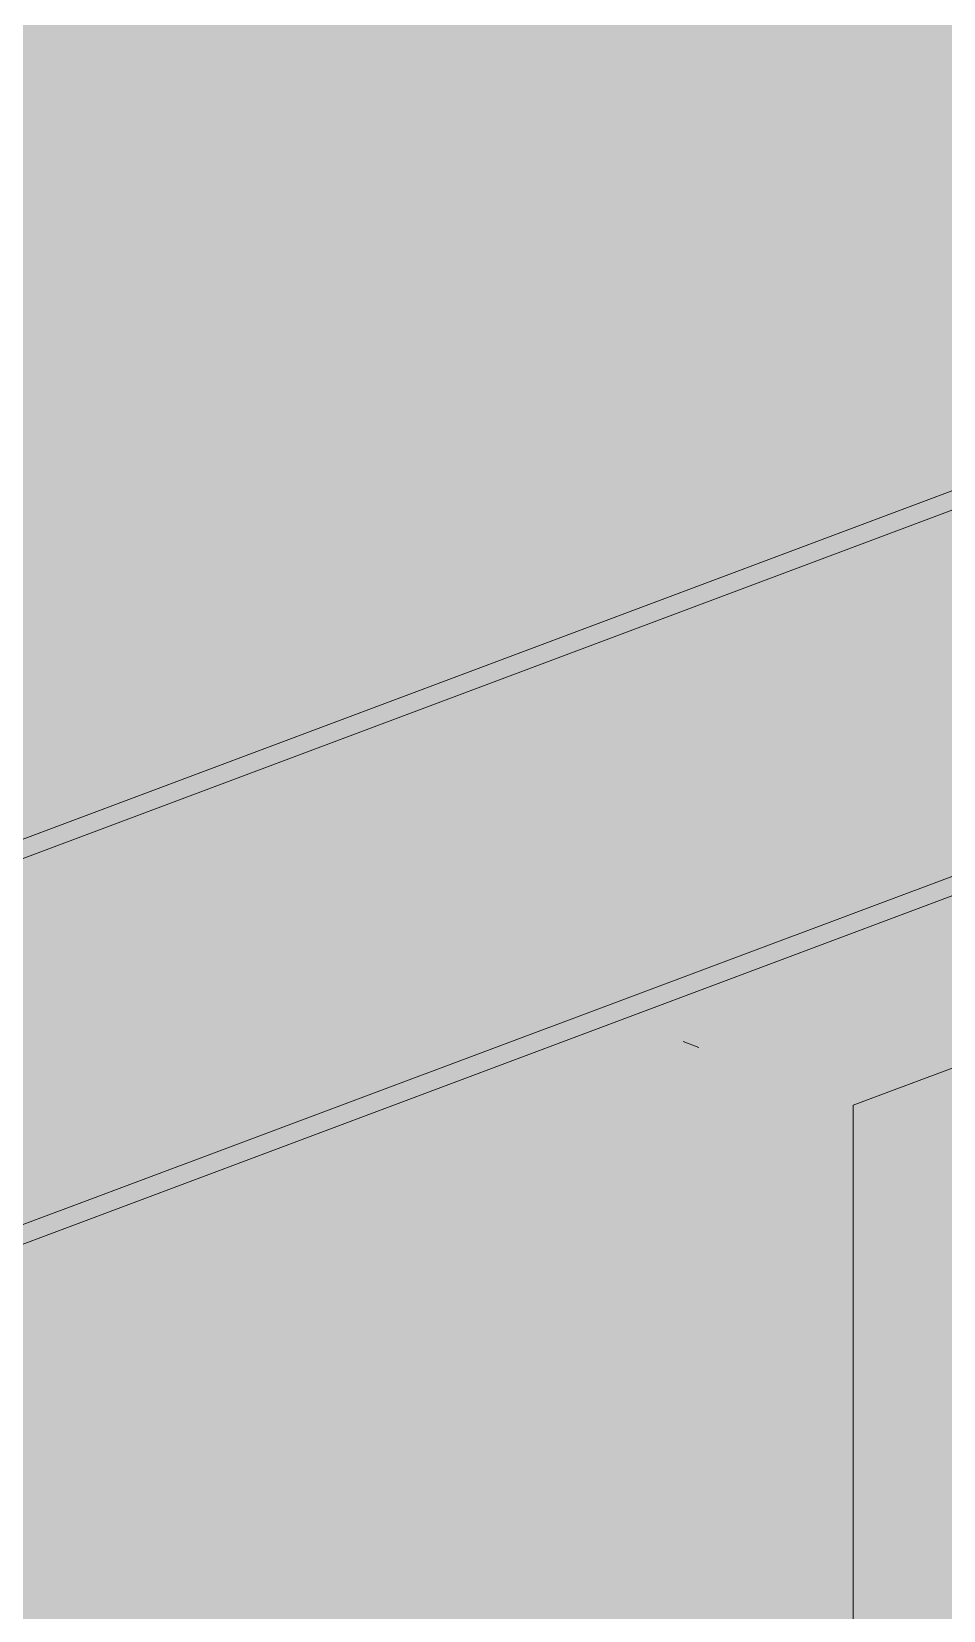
# Paper-space layout '03 3D Building and Roof' of a CAD drawing. Header units: millimetres. Extents: x 5 to 415, y 5 to 292.
# Drawn here: x 91.81 to 95.91, y 56.87 to 63.97 of the extents above; entities that cross this region are included whole.
import ezdxf

# ---------------------------------------------------------------- set-up
doc = ezdxf.new("R2010")
doc.units = ezdxf.units.MM
doc.layers.add('EXISTING', color=7, linetype='Continuous')
doc.layers.add('IMAGES', color=7, linetype='Continuous')

# ---------------------------------------------------------------- blocks, each defined once
blk = doc.blocks.new('SHEET_03')
at = {"layer": 'EXISTING', "color": 250, "lineweight": 9}
for p, q in [((86.1918, 58.2498), (99.277, 63.1516)), ((86.1918, 58.1624), (99.4016, 63.1109)), ((88.4973, 57.3799), (96.2861, 60.2977)), ((88.4973, 57.2925), (96.2238, 60.1869)), ((94.7414, 59.4293), (94.8109, 59.4033)), ((95.5052, 59.1432), (96.3385, 59.4554)), ((95.5052, 59.1432), (95.5052, 34.3782))]:
    blk.add_line(p, q, dxfattribs=at)
at = {"layer": 'IMAGES', "color": 7}
for points in [[(89.6687, 63.8286), (96.1805, 63.8286), (89.6687, 64), (96.1805, 64)], [(89.1546, 63.6571), (96.6946, 63.6571), (89.1546, 63.8286), (96.6946, 63.8286)], [(88.8119, 63.4857), (97.0373, 63.4857), (88.8119, 63.6571), (97.0373, 63.6571)], [(88.1265, 63.3143), (97.0373, 63.3143), (88.1265, 63.4857), (97.0373, 63.4857)], [(87.7837, 63.1429), (96.6946, 63.1429), (87.7837, 63.3143), (96.6946, 63.3143)], [(87.2696, 62.9714), (96.0092, 62.9714), (87.2696, 63.1429), (96.0092, 63.1429)], [(86.7556, 62.8), (95.8378, 62.8), (86.7556, 62.9714), (95.8378, 62.9714)], [(95.8378, 62.8), (96.0092, 62.8), (95.8378, 62.9714), (96.0092, 62.9714)], [(86.5842, 62.6286), (95.1523, 62.6286), (86.5842, 62.8), (95.1523, 62.8)], [(95.1523, 62.6286), (95.4951, 62.6286), (95.1523, 62.8), (95.4951, 62.8)], [(95.4951, 62.6286), (95.6664, 62.6286), (95.4951, 62.8), (95.6664, 62.8)], [(95.6664, 62.6286), (95.8378, 62.6286), (95.6664, 62.8), (95.8378, 62.8)], [(95.8378, 62.6286), (96.0092, 62.6286), (95.8378, 62.8), (96.0092, 62.8)], [(85.8987, 62.4571), (94.6383, 62.4571), (85.8987, 62.6286), (94.6383, 62.6286)], [(94.6383, 62.4571), (95.1523, 62.4571), (94.6383, 62.6286), (95.1523, 62.6286)], [(95.1523, 62.4571), (95.3237, 62.4571), (95.1523, 62.6286), (95.3237, 62.6286)], [(95.3237, 62.4571), (95.4951, 62.4571), (95.3237, 62.6286), (95.4951, 62.6286)], [(95.4951, 62.4571), (96.866, 62.4571), (95.4951, 62.6286), (96.866, 62.6286)], [(75.6169, 62.2857), (94.2955, 62.2857), (75.6169, 62.4571), (94.2955, 62.4571)], [(94.2955, 62.2857), (94.4669, 62.2857), (94.2955, 62.4571), (94.4669, 62.4571)], [(94.4669, 62.2857), (94.6383, 62.2857), (94.4669, 62.4571), (94.6383, 62.4571)], [(94.6383, 62.2857), (94.981, 62.2857), (94.6383, 62.4571), (94.981, 62.4571)], [(94.981, 62.2857), (95.1523, 62.2857), (94.981, 62.4571), (95.1523, 62.4571)], [(95.1523, 62.2857), (95.3237, 62.2857), (95.1523, 62.4571), (95.3237, 62.4571)], [(95.3237, 62.2857), (95.4951, 62.2857), (95.3237, 62.4571), (95.4951, 62.4571)], [(95.4951, 62.2857), (96.5233, 62.2857), (95.4951, 62.4571), (96.5233, 62.4571)], [(76.3024, 62.1143), (93.7814, 62.1143), (76.3024, 62.2857), (93.7814, 62.2857)], [(93.7814, 62.1143), (93.9528, 62.1143), (93.7814, 62.2857), (93.9528, 62.2857)], [(93.9528, 62.1143), (94.1242, 62.1143), (93.9528, 62.2857), (94.1242, 62.2857)], [(94.1242, 62.1143), (94.2955, 62.1143), (94.1242, 62.2857), (94.2955, 62.2857)], [(94.2955, 62.1143), (94.4669, 62.1143), (94.2955, 62.2857), (94.4669, 62.2857)], [(94.4669, 62.1143), (94.6383, 62.1143), (94.4669, 62.2857), (94.6383, 62.2857)], [(94.6383, 62.1143), (96.0092, 62.1143), (94.6383, 62.2857), (96.0092, 62.2857)], [(76.6451, 61.9429), (93.2674, 61.9429), (76.6451, 62.1143), (93.2674, 62.1143)], [(93.2674, 61.9429), (93.4387, 61.9429), (93.2674, 62.1143), (93.4387, 62.1143)], [(93.4387, 61.9429), (93.6101, 61.9429), (93.4387, 62.1143), (93.6101, 62.1143)], [(93.6101, 61.9429), (93.7814, 61.9429), (93.6101, 62.1143), (93.7814, 62.1143)], [(93.7814, 61.9429), (93.9528, 61.9429), (93.7814, 62.1143), (93.9528, 62.1143)], [(93.9528, 61.9429), (94.1242, 61.9429), (93.9528, 62.1143), (94.1242, 62.1143)], [(94.1242, 61.9429), (94.2955, 61.9429), (94.1242, 62.1143), (94.2955, 62.1143)], [(94.2955, 61.9429), (94.4669, 61.9429), (94.2955, 62.1143), (94.4669, 62.1143)], [(94.4669, 61.9429), (95.4951, 61.9429), (94.4669, 62.1143), (95.4951, 62.1143)], [(95.4951, 61.9429), (95.8378, 61.9429), (95.4951, 62.1143), (95.8378, 62.1143)], [(95.8378, 61.9429), (96.0092, 61.9429), (95.8378, 62.1143), (96.0092, 62.1143)], [(76.9879, 61.7714), (92.9246, 61.7714), (76.9879, 61.9429), (92.9246, 61.9429)], [(92.9246, 61.7714), (93.2674, 61.7714), (92.9246, 61.9429), (93.2674, 61.9429)], [(93.2674, 61.6), (93.4387, 61.6), (93.2674, 61.9429), (93.4387, 61.9429)], [(93.4387, 61.7714), (93.6101, 61.7714), (93.4387, 61.9429), (93.6101, 61.9429)], [(93.6101, 61.7714), (93.7814, 61.7714), (93.6101, 61.9429), (93.7814, 61.9429)], [(93.7814, 61.7714), (93.9528, 61.7714), (93.7814, 61.9429), (93.9528, 61.9429)], [(93.9528, 61.7714), (95.1523, 61.7714), (93.9528, 61.9429), (95.1523, 61.9429)], [(95.1523, 61.7714), (95.3237, 61.7714), (95.1523, 61.9429), (95.3237, 61.9429)], [(95.3237, 61.7714), (95.4951, 61.7714), (95.3237, 61.9429), (95.4951, 61.9429)], [(95.4951, 61.7714), (95.6664, 61.7714), (95.4951, 61.9429), (95.6664, 61.9429)], [(95.6664, 61.7714), (95.8378, 61.7714), (95.6664, 61.9429), (95.8378, 61.9429)], [(95.8378, 61.6), (96.0092, 61.6), (95.8378, 61.9429), (96.0092, 61.9429)], [(77.5019, 61.6), (92.4105, 61.6), (77.5019, 61.7714), (92.4105, 61.7714)], [(92.4105, 61.6), (92.9246, 61.6), (92.4105, 61.7714), (92.9246, 61.7714)], [(92.9246, 61.6), (93.096, 61.6), (92.9246, 61.7714), (93.096, 61.7714)], [(93.096, 61.6), (93.2674, 61.6), (93.096, 61.7714), (93.2674, 61.7714)], [(93.4387, 61.6), (93.7814, 61.6), (93.4387, 61.7714), (93.7814, 61.7714)], [(93.7814, 61.6), (93.9528, 61.6), (93.7814, 61.7714), (93.9528, 61.7714)], [(93.9528, 61.6), (94.6383, 61.6), (93.9528, 61.7714), (94.6383, 61.7714)], [(94.6383, 61.6), (94.8096, 61.6), (94.6383, 61.7714), (94.8096, 61.7714)], [(94.8096, 61.6), (95.1523, 61.6), (94.8096, 61.7714), (95.1523, 61.7714)], [(95.1523, 61.6), (95.3237, 61.6), (95.1523, 61.7714), (95.3237, 61.7714)], [(95.3237, 61.6), (95.4951, 61.6), (95.3237, 61.7714), (95.4951, 61.7714)], [(95.4951, 61.6), (95.6664, 61.6), (95.4951, 61.7714), (95.6664, 61.7714)], [(95.6664, 61.6), (95.8378, 61.6), (95.6664, 61.7714), (95.8378, 61.7714)], [(78.1874, 61.4286), (92.0678, 61.4286), (78.1874, 61.6), (92.0678, 61.6)], [(92.0678, 61.4286), (92.4105, 61.4286), (92.0678, 61.6), (92.4105, 61.6)], [(92.4105, 61.4286), (92.5819, 61.4286), (92.4105, 61.6), (92.5819, 61.6)], [(92.5819, 61.4286), (92.7533, 61.4286), (92.5819, 61.6), (92.7533, 61.6)], [(92.7533, 61.4286), (93.2674, 61.4286), (92.7533, 61.6), (93.2674, 61.6)], [(93.2674, 61.4286), (93.4387, 61.4286), (93.2674, 61.6), (93.4387, 61.6)], [(93.4387, 61.4286), (94.2955, 61.4286), (93.4387, 61.6), (94.2955, 61.6)], [(94.2955, 61.4286), (94.4669, 61.4286), (94.2955, 61.6), (94.4669, 61.6)], [(94.4669, 61.4286), (94.6383, 61.4286), (94.4669, 61.6), (94.6383, 61.6)], [(94.6383, 61.4286), (94.8096, 61.4286), (94.6383, 61.6), (94.8096, 61.6)], [(94.8096, 61.4286), (94.981, 61.4286), (94.8096, 61.6), (94.981, 61.6)], [(94.981, 61.4286), (95.4951, 61.4286), (94.981, 61.6), (95.4951, 61.6)], [(95.4951, 61.4286), (95.6664, 61.4286), (95.4951, 61.6), (95.6664, 61.6)], [(95.6664, 61.4286), (95.8378, 61.4286), (95.6664, 61.6), (95.8378, 61.6)], [(95.8378, 61.4286), (96.1805, 61.4286), (95.8378, 61.6), (96.1805, 61.6)], [(91.7251, 61.0857), (91.8964, 61.0857), (91.7251, 61.4286), (91.8964, 61.4286)], [(91.8964, 61.2571), (92.0678, 61.2571), (91.8964, 61.4286), (92.0678, 61.4286)], [(92.0678, 61.2571), (92.4105, 61.2571), (92.0678, 61.4286), (92.4105, 61.4286)], [(92.4105, 61.2571), (93.7814, 61.2571), (92.4105, 61.4286), (93.7814, 61.4286)], [(93.7814, 61.2571), (93.9528, 61.2571), (93.7814, 61.4286), (93.9528, 61.4286)], [(93.9528, 61.2571), (94.1242, 61.2571), (93.9528, 61.4286), (94.1242, 61.4286)], [(94.1242, 61.2571), (94.2955, 61.2571), (94.1242, 61.4286), (94.2955, 61.4286)], [(94.2955, 61.2571), (94.4669, 61.2571), (94.2955, 61.4286), (94.4669, 61.4286)], [(94.4669, 61.0857), (94.6383, 61.0857), (94.4669, 61.4286), (94.6383, 61.4286)], [(94.6383, 61.2571), (94.981, 61.2571), (94.6383, 61.4286), (94.981, 61.4286)], [(94.981, 61.2571), (95.1523, 61.2571), (94.981, 61.4286), (95.1523, 61.4286)], [(95.1523, 61.2571), (95.3237, 61.2571), (95.1523, 61.4286), (95.3237, 61.4286)], [(95.3237, 61.2571), (95.8378, 61.2571), (95.3237, 61.4286), (95.8378, 61.4286)], [(95.8378, 61.2571), (97.5514, 61.2571), (95.8378, 61.4286), (97.5514, 61.4286)], [(91.8964, 61.0857), (92.0678, 61.0857), (91.8964, 61.2571), (92.0678, 61.2571)], [(92.0678, 61.0857), (92.2392, 61.0857), (92.0678, 61.2571), (92.2392, 61.2571)], [(92.2392, 61.0857), (93.2674, 61.0857), (92.2392, 61.2571), (93.2674, 61.2571)], [(93.2674, 61.0857), (93.6101, 61.0857), (93.2674, 61.2571), (93.6101, 61.2571)], [(93.6101, 61.0857), (93.7814, 61.0857), (93.6101, 61.2571), (93.7814, 61.2571)], [(93.7814, 61.0857), (93.9528, 61.0857), (93.7814, 61.2571), (93.9528, 61.2571)], [(93.9528, 60.9143), (94.1242, 60.9143), (93.9528, 61.2571), (94.1242, 61.2571)], [(94.1242, 61.0857), (94.2955, 61.0857), (94.1242, 61.2571), (94.2955, 61.2571)], [(94.2955, 61.0857), (94.4669, 61.0857), (94.2955, 61.2571), (94.4669, 61.2571)], [(94.6383, 61.0857), (94.8096, 61.0857), (94.6383, 61.2571), (94.8096, 61.2571)], [(94.8096, 61.0857), (95.3237, 61.0857), (94.8096, 61.2571), (95.3237, 61.2571)], [(95.3237, 61.0857), (97.0373, 61.0857), (95.3237, 61.2571), (97.0373, 61.2571)], [(91.7251, 60.9143), (92.0678, 60.9143), (91.7251, 61.0857), (92.0678, 61.0857)], [(92.0678, 60.9143), (92.9246, 60.9143), (92.0678, 61.0857), (92.9246, 61.0857)], [(92.9246, 60.9143), (93.096, 60.9143), (92.9246, 61.0857), (93.096, 61.0857)], [(93.096, 60.9143), (93.2674, 60.9143), (93.096, 61.0857), (93.2674, 61.0857)], [(93.2674, 60.9143), (93.4387, 60.9143), (93.2674, 61.0857), (93.4387, 61.0857)], [(93.4387, 60.9143), (93.6101, 60.9143), (93.4387, 61.0857), (93.6101, 61.0857)], [(93.6101, 60.9143), (93.9528, 60.9143), (93.6101, 61.0857), (93.9528, 61.0857)], [(94.1242, 60.9143), (94.4669, 60.9143), (94.1242, 61.0857), (94.4669, 61.0857)], [(94.4669, 60.9143), (94.8096, 60.9143), (94.4669, 61.0857), (94.8096, 61.0857)], [(94.8096, 60.9143), (96.6946, 60.9143), (94.8096, 61.0857), (96.6946, 61.0857)], [(91.211, 60.7429), (92.4105, 60.7429), (91.211, 60.9143), (92.4105, 60.9143)], [(92.4105, 60.7429), (92.7533, 60.7429), (92.4105, 60.9143), (92.7533, 60.9143)], [(92.7533, 60.7429), (92.9246, 60.7429), (92.7533, 60.9143), (92.9246, 60.9143)], [(92.9246, 60.7429), (93.096, 60.7429), (92.9246, 60.9143), (93.096, 60.9143)], [(93.096, 60.7429), (93.2674, 60.7429), (93.096, 60.9143), (93.2674, 60.9143)], [(93.2674, 60.7429), (93.6101, 60.7429), (93.2674, 60.9143), (93.6101, 60.9143)], [(93.6101, 60.7429), (93.7814, 60.7429), (93.6101, 60.9143), (93.7814, 60.9143)], [(93.7814, 60.7429), (93.9528, 60.7429), (93.7814, 60.9143), (93.9528, 60.9143)], [(93.9528, 60.7429), (94.4669, 60.7429), (93.9528, 60.9143), (94.4669, 60.9143)], [(94.4669, 60.7429), (96.0092, 60.7429), (94.4669, 60.9143), (96.0092, 60.9143)], [(90.8683, 60.5714), (91.8964, 60.5714), (90.8683, 60.7429), (91.8964, 60.7429)], [(91.8964, 60.5714), (92.2392, 60.5714), (91.8964, 60.7429), (92.2392, 60.7429)], [(92.2392, 60.5714), (92.4105, 60.5714), (92.2392, 60.7429), (92.4105, 60.7429)], [(92.4105, 60.5714), (92.5819, 60.5714), (92.4105, 60.7429), (92.5819, 60.7429)], [(92.5819, 60.4), (92.7533, 60.4), (92.5819, 60.7429), (92.7533, 60.7429)], [(92.7533, 60.5714), (93.2674, 60.5714), (92.7533, 60.7429), (93.2674, 60.7429)], [(93.2674, 60.5714), (93.4387, 60.5714), (93.2674, 60.7429), (93.4387, 60.7429)], [(93.4387, 60.5714), (93.6101, 60.5714), (93.4387, 60.7429), (93.6101, 60.7429)], [(93.6101, 60.5714), (93.9528, 60.5714), (93.6101, 60.7429), (93.9528, 60.7429)], [(93.9528, 60.5714), (96.0092, 60.5714), (93.9528, 60.7429), (96.0092, 60.7429)], [(91.7251, 60.4), (91.8964, 60.4), (91.7251, 60.5714), (91.8964, 60.5714)], [(91.8964, 60.4), (92.0678, 60.4), (91.8964, 60.5714), (92.0678, 60.5714)], [(92.0678, 60.4), (92.2392, 60.4), (92.0678, 60.5714), (92.2392, 60.5714)], [(92.2392, 60.2286), (92.4105, 60.2286), (92.2392, 60.5714), (92.4105, 60.5714)], [(92.4105, 60.4), (92.5819, 60.4), (92.4105, 60.5714), (92.5819, 60.5714)], [(92.7533, 60.4), (92.9246, 60.4), (92.7533, 60.5714), (92.9246, 60.5714)], [(92.9246, 60.4), (93.096, 60.4), (92.9246, 60.5714), (93.096, 60.5714)], [(93.096, 60.4), (93.4387, 60.4), (93.096, 60.5714), (93.4387, 60.5714)], [(93.4387, 60.4), (95.1523, 60.4), (93.4387, 60.5714), (95.1523, 60.5714)], [(95.1523, 60.4), (95.3237, 60.4), (95.1523, 60.5714), (95.3237, 60.5714)], [(95.3237, 60.4), (95.4951, 60.4), (95.3237, 60.5714), (95.4951, 60.5714)], [(95.4951, 60.4), (95.6664, 60.4), (95.4951, 60.5714), (95.6664, 60.5714)], [(95.6664, 60.4), (95.8378, 60.4), (95.6664, 60.5714), (95.8378, 60.5714)], [(95.8378, 60.4), (96.0092, 60.4), (95.8378, 60.5714), (96.0092, 60.5714)], [(91.7251, 60.0571), (91.8964, 60.0571), (91.7251, 60.4), (91.8964, 60.4)], [(91.8964, 60.2286), (92.0678, 60.2286), (91.8964, 60.4), (92.0678, 60.4)], [(92.0678, 60.2286), (92.2392, 60.2286), (92.0678, 60.4), (92.2392, 60.4)], [(92.4105, 60.2286), (92.5819, 60.2286), (92.4105, 60.4), (92.5819, 60.4)], [(92.5819, 60.2286), (92.7533, 60.2286), (92.5819, 60.4), (92.7533, 60.4)], [(92.7533, 60.2286), (93.096, 60.2286), (92.7533, 60.4), (93.096, 60.4)], [(93.096, 60.2286), (94.4669, 60.2286), (93.096, 60.4), (94.4669, 60.4)], [(94.4669, 60.2286), (94.6383, 60.2286), (94.4669, 60.4), (94.6383, 60.4)], [(94.6383, 60.2286), (94.981, 60.2286), (94.6383, 60.4), (94.981, 60.4)], [(94.981, 60.2286), (95.1523, 60.2286), (94.981, 60.4), (95.1523, 60.4)], [(95.1523, 60.2286), (95.3237, 60.2286), (95.1523, 60.4), (95.3237, 60.4)], [(95.3237, 60.2286), (95.6664, 60.2286), (95.3237, 60.4), (95.6664, 60.4)], [(95.6664, 60.2286), (95.8378, 60.2286), (95.6664, 60.4), (95.8378, 60.4)], [(95.8378, 60.2286), (96.0092, 60.2286), (95.8378, 60.4), (96.0092, 60.4)], [(91.8964, 60.0571), (92.2392, 60.0571), (91.8964, 60.2286), (92.2392, 60.2286)], [(92.2392, 60.0571), (92.4105, 60.0571), (92.2392, 60.2286), (92.4105, 60.2286)], [(92.4105, 60.0571), (94.4669, 60.0571), (92.4105, 60.2286), (94.4669, 60.2286)], [(94.4669, 59.8857), (94.6383, 59.8857), (94.4669, 60.2286), (94.6383, 60.2286)], [(94.6383, 60.0571), (94.8096, 60.0571), (94.6383, 60.2286), (94.8096, 60.2286)], [(94.8096, 60.0571), (95.1523, 60.0571), (94.8096, 60.2286), (95.1523, 60.2286)], [(95.1523, 60.0571), (95.3237, 60.0571), (95.1523, 60.2286), (95.3237, 60.2286)], [(95.3237, 60.0571), (95.4951, 60.0571), (95.3237, 60.2286), (95.4951, 60.2286)], [(95.4951, 60.0571), (95.6664, 60.0571), (95.4951, 60.2286), (95.6664, 60.2286)], [(95.6664, 60.0571), (95.8378, 60.0571), (95.6664, 60.2286), (95.8378, 60.2286)], [(95.8378, 60.0571), (96.0092, 60.0571), (95.8378, 60.2286), (96.0092, 60.2286)], [(91.7251, 59.8857), (92.0678, 59.8857), (91.7251, 60.0571), (92.0678, 60.0571)], [(92.0678, 59.8857), (93.9528, 59.8857), (92.0678, 60.0571), (93.9528, 60.0571)], [(93.9528, 59.8857), (94.1242, 59.8857), (93.9528, 60.0571), (94.1242, 60.0571)], [(94.1242, 59.8857), (94.2955, 59.8857), (94.1242, 60.0571), (94.2955, 60.0571)], [(94.2955, 59.8857), (94.4669, 59.8857), (94.2955, 60.0571), (94.4669, 60.0571)], [(94.6383, 59.8857), (94.8096, 59.8857), (94.6383, 60.0571), (94.8096, 60.0571)], [(94.8096, 59.8857), (94.981, 59.8857), (94.8096, 60.0571), (94.981, 60.0571)], [(94.981, 59.8857), (95.1523, 59.8857), (94.981, 60.0571), (95.1523, 60.0571)], [(95.1523, 59.8857), (95.3237, 59.8857), (95.1523, 60.0571), (95.3237, 60.0571)], [(95.3237, 59.7143), (95.6664, 59.7143), (95.3237, 60.0571), (95.6664, 60.0571)], [(95.6664, 59.8857), (95.8378, 59.8857), (95.6664, 60.0571), (95.8378, 60.0571)], [(95.8378, 59.8857), (96.1805, 59.8857), (95.8378, 60.0571), (96.1805, 60.0571)], [(91.7251, 59.7143), (93.2674, 59.7143), (91.7251, 59.8857), (93.2674, 59.8857)], [(93.2674, 59.7143), (93.4387, 59.7143), (93.2674, 59.8857), (93.4387, 59.8857)], [(93.4387, 59.7143), (93.6101, 59.7143), (93.4387, 59.8857), (93.6101, 59.8857)], [(93.6101, 59.7143), (93.9528, 59.7143), (93.6101, 59.8857), (93.9528, 59.8857)], [(93.9528, 59.7143), (94.4669, 59.7143), (93.9528, 59.8857), (94.4669, 59.8857)], [(94.4669, 59.7143), (94.6383, 59.7143), (94.4669, 59.8857), (94.6383, 59.8857)], [(94.6383, 59.7143), (94.8096, 59.7143), (94.6383, 59.8857), (94.8096, 59.8857)], [(94.8096, 59.7143), (94.981, 59.7143), (94.8096, 59.8857), (94.981, 59.8857)], [(94.981, 59.7143), (95.3237, 59.7143), (94.981, 59.8857), (95.3237, 59.8857)], [(95.6664, 59.7143), (95.8378, 59.7143), (95.6664, 59.8857), (95.8378, 59.8857)], [(95.8378, 59.7143), (96.0092, 59.7143), (95.8378, 59.8857), (96.0092, 59.8857)], [(91.0396, 59.5429), (92.7533, 59.5429), (91.0396, 59.7143), (92.7533, 59.7143)], [(92.7533, 59.5429), (93.096, 59.5429), (92.7533, 59.7143), (93.096, 59.7143)], [(93.096, 59.3714), (93.2674, 59.3714), (93.096, 59.7143), (93.2674, 59.7143)], [(93.2674, 59.5429), (93.4387, 59.5429), (93.2674, 59.7143), (93.4387, 59.7143)], [(93.4387, 59.5429), (93.9528, 59.5429), (93.4387, 59.7143), (93.9528, 59.7143)], [(93.9528, 59.5429), (94.1242, 59.5429), (93.9528, 59.7143), (94.1242, 59.7143)], [(94.1242, 59.5429), (94.2955, 59.5429), (94.1242, 59.7143), (94.2955, 59.7143)], [(94.2955, 59.5429), (94.4669, 59.5429), (94.2955, 59.7143), (94.4669, 59.7143)], [(94.4669, 59.3714), (94.6383, 59.3714), (94.4669, 59.7143), (94.6383, 59.7143)], [(94.6383, 59.5429), (94.981, 59.5429), (94.6383, 59.7143), (94.981, 59.7143)], [(94.981, 59.5429), (95.1523, 59.5429), (94.981, 59.7143), (95.1523, 59.7143)], [(95.1523, 59.5429), (95.3237, 59.5429), (95.1523, 59.7143), (95.3237, 59.7143)], [(95.3237, 59.3714), (95.4951, 59.3714), (95.3237, 59.7143), (95.4951, 59.7143)], [(95.4951, 59.5429), (95.6664, 59.5429), (95.4951, 59.7143), (95.6664, 59.7143)], [(95.6664, 59.5429), (95.8378, 59.5429), (95.6664, 59.7143), (95.8378, 59.7143)], [(95.8378, 59.5429), (96.0092, 59.5429), (95.8378, 59.7143), (96.0092, 59.7143)], [(90.6969, 59.3714), (92.2392, 59.3714), (90.6969, 59.5429), (92.2392, 59.5429)], [(92.2392, 59.3714), (92.7533, 59.3714), (92.2392, 59.5429), (92.7533, 59.5429)], [(92.7533, 59.3714), (93.096, 59.3714), (92.7533, 59.5429), (93.096, 59.5429)], [(93.2674, 59.3714), (93.6101, 59.3714), (93.2674, 59.5429), (93.6101, 59.5429)], [(93.6101, 59.3714), (93.7814, 59.3714), (93.6101, 59.5429), (93.7814, 59.5429)], [(93.7814, 59.3714), (93.9528, 59.3714), (93.7814, 59.5429), (93.9528, 59.5429)], [(93.9528, 59.3714), (94.1242, 59.3714), (93.9528, 59.5429), (94.1242, 59.5429)], [(94.1242, 59.3714), (94.2955, 59.3714), (94.1242, 59.5429), (94.2955, 59.5429)], [(94.2955, 59.3714), (94.4669, 59.3714), (94.2955, 59.5429), (94.4669, 59.5429)], [(94.6383, 59.3714), (94.8096, 59.3714), (94.6383, 59.5429), (94.8096, 59.5429)], [(94.8096, 59.3714), (94.981, 59.3714), (94.8096, 59.5429), (94.981, 59.5429)], [(94.981, 59.3714), (95.1523, 59.3714), (94.981, 59.5429), (95.1523, 59.5429)], [(95.1523, 59.3714), (95.3237, 59.3714), (95.1523, 59.5429), (95.3237, 59.5429)], [(95.4951, 59.2), (95.6664, 59.2), (95.4951, 59.5429), (95.6664, 59.5429)], [(95.6664, 59.3714), (95.8378, 59.3714), (95.6664, 59.5429), (95.8378, 59.5429)], [(95.8378, 59.3714), (96.0092, 59.3714), (95.8378, 59.5429), (96.0092, 59.5429)], [(90.1828, 59.2), (91.8964, 59.2), (90.1828, 59.3714), (91.8964, 59.3714)], [(91.8964, 59.2), (92.0678, 59.2), (91.8964, 59.3714), (92.0678, 59.3714)], [(92.0678, 59.2), (92.2392, 59.2), (92.0678, 59.3714), (92.2392, 59.3714)], [(92.2392, 59.2), (92.4105, 59.2), (92.2392, 59.3714), (92.4105, 59.3714)], [(92.4105, 59.2), (92.5819, 59.2), (92.4105, 59.3714), (92.5819, 59.3714)], [(92.5819, 59.2), (92.7533, 59.2), (92.5819, 59.3714), (92.7533, 59.3714)], [(92.7533, 59.2), (92.9246, 59.2), (92.7533, 59.3714), (92.9246, 59.3714)], [(92.9246, 59.2), (93.096, 59.2), (92.9246, 59.3714), (93.096, 59.3714)], [(93.096, 59.2), (93.2674, 59.2), (93.096, 59.3714), (93.2674, 59.3714)], [(93.2674, 59.2), (93.4387, 59.2), (93.2674, 59.3714), (93.4387, 59.3714)], [(93.4387, 59.2), (93.6101, 59.2), (93.4387, 59.3714), (93.6101, 59.3714)], [(93.6101, 59.2), (94.1242, 59.2), (93.6101, 59.3714), (94.1242, 59.3714)], [(94.1242, 59.2), (94.2955, 59.2), (94.1242, 59.3714), (94.2955, 59.3714)], [(94.2955, 59.2), (94.4669, 59.2), (94.2955, 59.3714), (94.4669, 59.3714)], [(94.4669, 59.2), (94.8096, 59.2), (94.4669, 59.3714), (94.8096, 59.3714)], [(94.8096, 59.2), (94.981, 59.2), (94.8096, 59.3714), (94.981, 59.3714)], [(94.981, 59.2), (95.4951, 59.2), (94.981, 59.3714), (95.4951, 59.3714)], [(95.6664, 59.2), (95.8378, 59.2), (95.6664, 59.3714), (95.8378, 59.3714)], [(95.8378, 59.2), (96.0092, 59.2), (95.8378, 59.3714), (96.0092, 59.3714)], [(91.7251, 59.0286), (91.8964, 59.0286), (91.7251, 59.2), (91.8964, 59.2)], [(91.8964, 59.0286), (92.0678, 59.0286), (91.8964, 59.2), (92.0678, 59.2)], [(92.0678, 59.0286), (92.2392, 59.0286), (92.0678, 59.2), (92.2392, 59.2)], [(92.2392, 59.0286), (92.4105, 59.0286), (92.2392, 59.2), (92.4105, 59.2)], [(92.4105, 59.0286), (92.5819, 59.0286), (92.4105, 59.2), (92.5819, 59.2)], [(92.5819, 59.0286), (92.7533, 59.0286), (92.5819, 59.2), (92.7533, 59.2)], [(92.7533, 59.0286), (92.9246, 59.0286), (92.7533, 59.2), (92.9246, 59.2)], [(92.9246, 59.0286), (93.096, 59.0286), (92.9246, 59.2), (93.096, 59.2)], [(93.096, 58.8571), (93.2674, 58.8571), (93.096, 59.2), (93.2674, 59.2)], [(93.2674, 59.0286), (93.6101, 59.0286), (93.2674, 59.2), (93.6101, 59.2)], [(93.6101, 59.0286), (93.7814, 59.0286), (93.6101, 59.2), (93.7814, 59.2)], [(93.7814, 59.0286), (93.9528, 59.0286), (93.7814, 59.2), (93.9528, 59.2)], [(93.9528, 59.0286), (94.2955, 59.0286), (93.9528, 59.2), (94.2955, 59.2)], [(94.2955, 59.0286), (94.4669, 59.0286), (94.2955, 59.2), (94.4669, 59.2)], [(94.4669, 55.4286), (94.6383, 55.4286), (94.4669, 59.2), (94.6383, 59.2)], [(94.6383, 59.0286), (94.8096, 59.0286), (94.6383, 59.2), (94.8096, 59.2)], [(94.8096, 59.0286), (94.981, 59.0286), (94.8096, 59.2), (94.981, 59.2)], [(94.981, 59.0286), (95.1523, 59.0286), (94.981, 59.2), (95.1523, 59.2)], [(95.1523, 59.0286), (95.4951, 59.0286), (95.1523, 59.2), (95.4951, 59.2)], [(95.4951, 59.0286), (96.0092, 59.0286), (95.4951, 59.2), (96.0092, 59.2)], [(91.7251, 58.8571), (92.0678, 58.8571), (91.7251, 59.0286), (92.0678, 59.0286)], [(92.0678, 58.8571), (92.2392, 58.8571), (92.0678, 59.0286), (92.2392, 59.0286)], [(92.2392, 58.8571), (92.4105, 58.8571), (92.2392, 59.0286), (92.4105, 59.0286)], [(92.4105, 58.8571), (92.5819, 58.8571), (92.4105, 59.0286), (92.5819, 59.0286)], [(92.5819, 58.8571), (92.7533, 58.8571), (92.5819, 59.0286), (92.7533, 59.0286)], [(92.7533, 58.8571), (92.9246, 58.8571), (92.7533, 59.0286), (92.9246, 59.0286)], [(92.9246, 58.8571), (93.096, 58.8571), (92.9246, 59.0286), (93.096, 59.0286)], [(93.2674, 58.8571), (93.4387, 58.8571), (93.2674, 59.0286), (93.4387, 59.0286)], [(93.4387, 58.8571), (93.6101, 58.8571), (93.4387, 59.0286), (93.6101, 59.0286)], [(93.6101, 58.8571), (93.7814, 58.8571), (93.6101, 59.0286), (93.7814, 59.0286)], [(93.7814, 58.8571), (93.9528, 58.8571), (93.7814, 59.0286), (93.9528, 59.0286)], [(93.9528, 58.8571), (94.4669, 58.8571), (93.9528, 59.0286), (94.4669, 59.0286)], [(94.6383, 55.0857), (94.8096, 55.0857), (94.6383, 59.0286), (94.8096, 59.0286)], [(94.8096, 58.8571), (95.3237, 58.8571), (94.8096, 59.0286), (95.3237, 59.0286)], [(95.3237, 34.5143), (95.4951, 34.5143), (95.3237, 59.0286), (95.4951, 59.0286)], [(95.4951, 34.5143), (95.6664, 34.5143), (95.4951, 59.0286), (95.6664, 59.0286)], [(95.6664, 58.8571), (95.8378, 58.8571), (95.6664, 59.0286), (95.8378, 59.0286)], [(95.8378, 58.8571), (96.1805, 58.8571), (95.8378, 59.0286), (96.1805, 59.0286)], [(91.7251, 58.6857), (91.8964, 58.6857), (91.7251, 58.8571), (91.8964, 58.8571)], [(91.8964, 58.6857), (92.0678, 58.6857), (91.8964, 58.8571), (92.0678, 58.8571)], [(92.0678, 58.6857), (92.2392, 58.6857), (92.0678, 58.8571), (92.2392, 58.8571)], [(92.2392, 58.6857), (92.4105, 58.6857), (92.2392, 58.8571), (92.4105, 58.8571)], [(92.4105, 58.6857), (92.7533, 58.6857), (92.4105, 58.8571), (92.7533, 58.8571)], [(92.7533, 58.6857), (92.9246, 58.6857), (92.7533, 58.8571), (92.9246, 58.8571)], [(92.9246, 58.6857), (93.096, 58.6857), (92.9246, 58.8571), (93.096, 58.8571)], [(93.096, 58.6857), (93.2674, 58.6857), (93.096, 58.8571), (93.2674, 58.8571)], [(93.2674, 58.6857), (93.4387, 58.6857), (93.2674, 58.8571), (93.4387, 58.8571)], [(93.4387, 58.6857), (93.6101, 58.6857), (93.4387, 58.8571), (93.6101, 58.8571)], [(93.6101, 58.6857), (94.4669, 58.6857), (93.6101, 58.8571), (94.4669, 58.8571)], [(94.8096, 55.0857), (94.981, 55.0857), (94.8096, 58.8571), (94.981, 58.8571)], [(94.981, 55.0857), (95.3237, 55.0857), (94.981, 58.8571), (95.3237, 58.8571)], [(95.6664, 54.0571), (95.8378, 54.0571), (95.6664, 58.8571), (95.8378, 58.8571)], [(95.8378, 54.2286), (96.0092, 54.2286), (95.8378, 58.8571), (96.0092, 58.8571)], [(91.7251, 58.5143), (91.8964, 58.5143), (91.7251, 58.6857), (91.8964, 58.6857)], [(91.8964, 58.5143), (92.0678, 58.5143), (91.8964, 58.6857), (92.0678, 58.6857)], [(92.0678, 58.5143), (92.2392, 58.5143), (92.0678, 58.6857), (92.2392, 58.6857)], [(92.2392, 58.5143), (92.5819, 58.5143), (92.2392, 58.6857), (92.5819, 58.6857)], [(92.5819, 58.5143), (92.7533, 58.5143), (92.5819, 58.6857), (92.7533, 58.6857)], [(92.7533, 58.5143), (93.096, 58.5143), (92.7533, 58.6857), (93.096, 58.6857)], [(93.096, 58.5143), (94.4669, 58.5143), (93.096, 58.6857), (94.4669, 58.6857)], [(91.3824, 58.3429), (91.8964, 58.3429), (91.3824, 58.5143), (91.8964, 58.5143)], [(91.8964, 58.3429), (92.0678, 58.3429), (91.8964, 58.5143), (92.0678, 58.5143)], [(92.0678, 58.3429), (92.2392, 58.3429), (92.0678, 58.5143), (92.2392, 58.5143)], [(92.2392, 58.3429), (92.5819, 58.3429), (92.2392, 58.5143), (92.5819, 58.5143)], [(92.5819, 58.3429), (94.4669, 58.3429), (92.5819, 58.5143), (94.4669, 58.5143)], [(91.7251, 58.1714), (91.8964, 58.1714), (91.7251, 58.3429), (91.8964, 58.3429)], [(91.8964, 58.1714), (92.2392, 58.1714), (91.8964, 58.3429), (92.2392, 58.3429)], [(92.2392, 58.1714), (94.4669, 58.1714), (92.2392, 58.3429), (94.4669, 58.3429)], [(91.7251, 58), (94.4669, 58), (91.7251, 58.1714), (94.4669, 58.1714)], [(91.211, 57.8286), (94.4669, 57.8286), (91.211, 58), (94.4669, 58)], [(90.8683, 57.6571), (94.4669, 57.6571), (90.8683, 57.8286), (94.4669, 57.8286)], [(90.3542, 57.4857), (94.4669, 57.4857), (90.3542, 57.6571), (94.4669, 57.6571)], [(89.8401, 57.3143), (94.4669, 57.3143), (89.8401, 57.4857), (94.4669, 57.4857)], [(89.4974, 57.1429), (94.4669, 57.1429), (89.4974, 57.3143), (94.4669, 57.3143)], [(89.8401, 56.9714), (94.4669, 56.9714), (89.8401, 57.1429), (94.4669, 57.1429)], [(90.1828, 56.8), (94.4669, 56.8), (90.1828, 56.9714), (94.4669, 56.9714)]]:
    blk.add_solid(points, dxfattribs=at)

psp = doc.layouts.new('03 3D Building and Roof')

# ---------------------------------------------------------------- block references
psp.add_blockref('SHEET_03', (0, 0))

doc.saveas('drawing.dxf')
